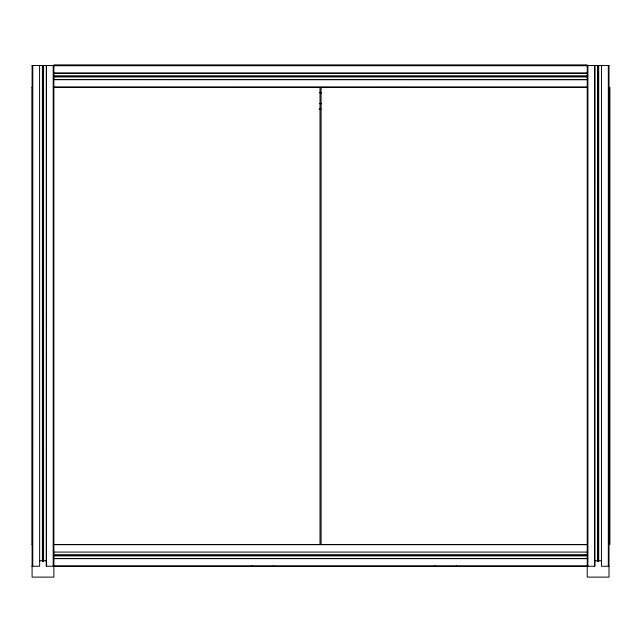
<?xml version="1.0" encoding="UTF-8"?>
<svg xmlns="http://www.w3.org/2000/svg" width="642" height="642" viewBox="0 0 642 642"><rect width="100%" height="100%" fill="white"/><g stroke="black" fill="none" stroke-linecap="round" stroke-linejoin="round"><path stroke-width="0.96" d="M53.872 64.882L587.229 64.882M53.872 73.148L587.229 73.148M53.872 73.212L587.229 73.212M53.872 75.844L587.229 75.844M53.872 76.414L587.229 76.414M53.872 76.976L587.229 76.976M53.872 87.079L587.229 87.079M53.872 87.296L587.229 87.296M319.66 92.737L321.658 92.737M319.66 103.627L321.658 103.627M319.13 109.068L321.112 109.068M53.872 544.464L587.229 544.464M53.872 544.681L587.229 544.681M53.872 552.088L587.229 552.088M53.872 554.784L587.229 554.784M53.872 555.346L587.229 555.346M53.872 555.916L587.229 555.916M53.872 558.548L587.229 558.548M53.872 558.612L587.229 558.612M39.652 560.795L46.32 560.795M594.781 560.795L601.45 560.795M32.1 566.236L39.652 566.236L39.587 65.524M46.384 566.236L46.384 65.524L46.32 566.236L594.781 566.236L594.781 65.524L594.717 566.236M609.001 566.236L601.45 566.236L601.522 65.524M609.9 87.296L609.9 544.464M608.319 566.236L608.319 65.524A1.164 1.164 0 0 1 609.001 65.741M598.705 65.524L598.705 561.228M598.119 65.524L598.119 561.228M597.525 65.524L597.525 561.228M587.912 566.236L587.912 65.524A1.164 1.164 0 0 0 587.229 65.741L53.872 65.749A1.164 1.164 0 0 0 53.19 65.532L53.19 566.236M587.229 65.524L587.229 577.118L609.001 577.118L609.001 65.524L32.1 65.524L32.1 577.118L53.872 577.118L53.872 65.524M321.096 87.296L321.096 544.464M320.005 87.296L320.005 544.464M43.576 65.524L43.576 561.228M42.982 65.524L42.982 561.228M42.396 65.524L42.396 561.228M32.782 566.236L32.782 65.524A1.164 1.164 0 0 0 32.1 65.741M32.236 87.296L32.236 544.464M32.381 87.232A1.164 1.164 0 0 1 32.1 87.079M53.583 566.164A1.164 1.164 0 0 0 53.872 566.019L587.229 566.019A1.164 1.164 0 0 0 587.751 566.22M435.525 566.236A1.164 1.164 0 0 1 434.843 566.019M456.614 566.019A1.164 1.164 0 0 1 455.932 566.236M252.659 566.236A1.164 1.164 0 0 1 251.977 566.019M273.749 566.019A1.164 1.164 0 0 1 273.067 566.236M32.381 566.164A1.164 1.164 0 0 1 32.1 566.019M32.1 544.681A1.164 1.164 0 0 1 32.381 544.536M587.229 79.608L53.872 79.608L587.229 79.68"/></g></svg>
